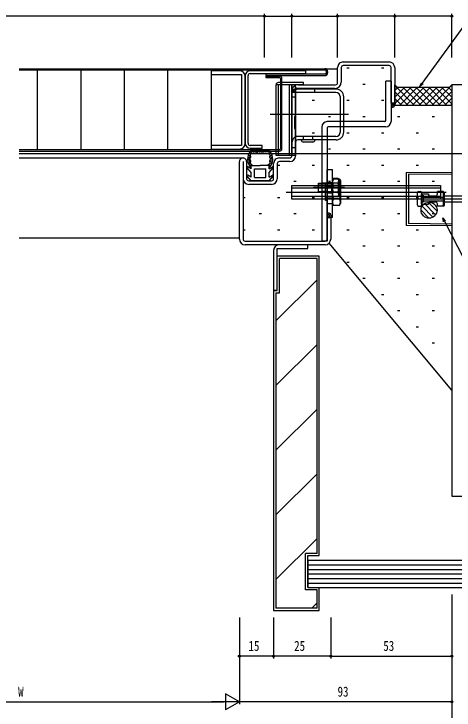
# Model space of a CAD drawing. Units: millimetres, scale not verified. Extents: x -567 to 567, y -403 to 403.
# Drawn here: x 183.1 to 375.7, y -250.6 to 54 of the extents above; entities that cross this region are included whole.
import ezdxf
from ezdxf.enums import TextEntityAlignment as Align

# ---------------------------------------------------------------- set-up
doc = ezdxf.new("R2010")
doc.units = ezdxf.units.MM
doc.header["$LTSCALE"] = 2
for name, color, linetype in [('0-2_YKK_11', 7, 'Continuous'), ('0-3_YKK_12', 2, 'Continuous'), ('0-4_YKK_13', 4, 'Continuous'), ('0-5_YKK_D', 6, 'Continuous'), ('0-7_YSS_K', 3, 'Continuous'), ('0-8_YSS_KE', 3, 'Continuous')]:
    doc.layers.add(name, color=color, linetype=linetype)
doc.styles.add('ＭＳ ゴシック', font='')
doc.styles.get('ＭＳ ゴシック').set_extended_font_data('MS Gothic')

msp = doc.modelspace()

# ---------------------------------------------------------------- linework, layer by layer
at = {"layer": '0-2_YKK_11'}
for p, q in [((324.699, 23.905), (324.699, 30.505)), ((326.299, 30.505), (326.299, 24.205)), ((327.199, 33.005), (347.199, 33.005)), ((347.199, 31.405), (327.199, 31.405)), ((284.299, 27.005), (284.299, -2.595)), ((284.299, -2.595), (284.299, 26.605)), ((285.499, -2.595), (285.499, 27.005)), ((323.499, 21.405), (307.199, 21.405)), ((307.499, 23.005), (323.799, 23.005)), ((304.699, -8.095), (304.699, 20.205)), ((306.299, 20.505), (306.299, -8.095)), ((299.199, -8.995), (303.799, -8.995)), ((281.699, -44.495), (281.699, -10.595)), ((283.299, -10.595), (283.299, -44.495)), ((284.899, -10.595), (284.899, -18.095)), ((296.699, -18.095), (296.699, -11.495)), ((298.299, -11.495), (298.299, -18.095)), ((303.799, -10.595), (299.199, -10.595)), ((285.799, -18.995), (295.799, -18.995)), ((295.799, -20.595), (285.799, -20.595)), ((284.199, -45.395), (319.199, -45.395)), ((319.199, -46.995), (284.199, -46.995))]:
    msp.add_line(p, q, dxfattribs=at)
for points in [[(349.699, 30.505), (349.699, 15.005), (348.099, 15.005), (348.099, 30.505)], [(281.799, 29.105), (269.299, 29.105), (269.299, 27.505), (282.699, 27.505)], [(282.699, 27.505), (282.699, -3.495), (269.299, -3.495), (269.299, -5.095), (281.799, -5.095)], [(286.399, 27.905), (310.799, 27.905), (310.799, 29.105), (286.399, 29.105)], [(286.399, -4.695), (291.649, -4.695), (291.649, -3.495), (286.399, -3.495)], [(320.099, -44.495), (320.099, -34.995), (321.699, -34.995), (321.699, -44.495)], [(298.299, -66.995), (298.299, -48.595), (311.699, -48.595), (311.699, -46.995), (299.199, -46.995)], [(296.699, -49.495), (296.699, -66.995), (298.299, -66.995)]]:
    msp.add_lwpolyline(points, dxfattribs=at)
for centre, radius, start, end in [((327.199, 30.505), 2.5, 89.99998, 180.00002), ((327.199, 30.505), 0.9, 89.99998, 180.00002), ((347.199, 30.505), 2.5, 0, 89.99998), ((347.199, 30.505), 0.9, 0, 89.99998), ((281.799, 26.605), 2.5, 0.00001, 89.99999), ((286.399, 27.005), 2.1, 90.00001, 179.99999), ((286.399, 27.005), 0.9, 90.00001, 179.99999), ((307.499, 20.205), 2.8, 89.99998, 180.00002), ((307.199, 20.505), 0.9, 89.99998, 180.00002), ((323.499, 24.205), 2.8, 270, 0), ((323.799, 23.905), 0.9, 270, 0), ((281.799, -2.595), 2.5, 270.00001, 359.99999), ((286.399, -2.595), 2.1, 180.00001, 269.99999), ((286.399, -2.595), 0.9, 180.00001, 269.99999), ((283.299, -10.595), 1.6, 0, 180.00054), ((299.199, -11.495), 2.5, 89.99998, 180.00002), ((303.799, -8.095), 0.9, 270, 0), ((303.799, -8.095), 2.5, 270, 0), ((299.199, -11.495), 0.9, 89.99998, 180.00002), ((285.799, -18.095), 2.5, 180.00002, 270), ((285.799, -18.095), 0.9, 180.00099, 270), ((295.799, -18.095), 0.9, 270, 0), ((295.799, -18.095), 2.5, 270, 0), ((284.199, -44.495), 2.5, 180.00002, 270), ((284.199, -44.495), 0.9, 180.00002, 270), ((319.199, -44.495), 0.9, 270, 0), ((319.199, -44.495), 2.5, 270, 0), ((299.199, -49.495), 2.5, 90.00001, 179.99999)]:
    msp.add_arc(centre, radius, start, end, dxfattribs=at)
at = {"layer": '0-3_YKK_12'}
for p, q in [((311.499, 30.005), (324.699, 30.005)), ((185.299, -6.994), (454.656, -6.993)), ((185.299, -8.995), (283.299, -8.995)), ((185.299, -43.995), (281.699, -43.995))]:
    msp.add_line(p, q, dxfattribs=at)
at = {"layer": '0-4_YKK_13'}
for p, q in [((185.299, 30.005), (319.099, 30.005)), ((319.199, 29.405), (185.299, 29.405)), ((193.299, 29.405), (193.299, -5.395)), ((212.299, 29.405), (212.299, -5.395)), ((231.299, 29.405), (231.299, -5.395)), ((250.299, 29.405), (250.299, -5.395)), ((269.299, 29.405), (269.299, -5.395)), ((319.699, 28.905), (319.699, 28.105)), ((320.299, 28.805), (320.299, 28.205)), ((293.299, 27.005), (319.099, 27.005)), ((293.299, 26.805), (293.299, 26.205)), ((293.299, 26.805), (299.299, 26.805)), ((293.299, 26.205), (299.199, 26.205)), ((299.699, 25.705), (299.699, -4.895)), ((300.299, -4.995), (300.299, 25.805)), ((348.099, 24.605), (345.799, 24.605)), ((345.799, 7.407), (345.799, 24.605)), ((348.099, 24.605), (348.099, 7.007)), ((309.799, 23.005), (297.799, 23.005)), ((297.799, -7.995), (297.799, 23.005)), ((298.799, -7.995), (298.799, 23.005)), ((303.649, -7.995), (303.649, 23.005)), ((304.649, -7.995), (304.649, 23.005)), ((304.799, -7.995), (304.799, 23.005)), ((306.299, 23.005), (304.799, 23.005)), ((306.299, 21.105), (306.299, 23.005)), ((306.299, 19.605), (304.799, 19.605)), ((307.299, 21.105), (306.299, 21.105)), ((306.299, 19.605), (306.299, 21.105)), ((314.799, 19.605), (306.299, 19.605)), ((306.299, -2.095), (306.299, 19.605)), ((323.999, 21.105), (307.299, 21.105)), ((314.799, 19.605), (314.799, 21.105)), ((314.799, 19.605), (314.799, 21.005)), ((323.899, 19.605), (314.799, 19.605)), ((306.299, 17.655), (304.799, 17.655)), ((325.899, 2.405), (325.899, 17.605)), ((327.399, 2.305), (327.399, 17.705)), ((329.494, 10.005), (295.223, 10.005)), ((306.299, 9.155), (305.849, 9.155)), ((305.849, 9.155), (305.849, 3.855)), ((345.299, 6.907), (320.199, 6.907)), ((305.849, 3.855), (306.299, 3.855)), ((317.799, 4.507), (317.799, -45.395)), ((320.099, 4.107), (320.099, -45.395)), ((345.699, 4.607), (320.599, 4.607)), ((304.799, 2.805), (304.649, 2.655)), ((323.899, 0.405), (307.199, 0.405)), ((309.799, -1.095), (309.799, 0.405)), ((313.799, -1.095), (313.799, 0.405)), ((306.299, -7.995), (306.299, -2.095)), ((323.999, -1.095), (307.299, -1.095)), ((313.799, -2.095), (309.799, -2.095)), ((299.199, -5.395), (185.299, -5.395)), ((185.299, -5.995), (299.299, -5.995)), ((295.042, -5.995), (286.556, -5.995)), ((294.403, -6.029), (294.603, -6.029)), ((306.299, -4.645), (304.799, -4.645)), ((285.719, -8.987), (285.919, -8.987)), ((285.85, -8.593), (286.05, -8.593)), ((286.017, -7.997), (286.217, -7.997)), ((286.125, -8.725), (286.325, -8.725)), ((286.232, -7.52), (286.432, -7.52)), ((286.256, -8.224), (286.456, -8.224)), ((286.292, -7.985), (286.492, -7.985)), ((286.566, -6.78), (286.766, -6.78)), ((286.757, -7.078), (286.957, -7.078)), ((286.817, -6.148), (287.017, -6.148)), ((286.912, -6.697), (287.112, -6.697)), ((287.28, -6.995), (294.318, -6.995)), ((287.592, -6.493), (287.792, -6.493)), ((287.878, -6.779), (288.078, -6.779)), ((288.325, -6.296), (288.525, -6.296)), ((288.593, -6.564), (288.793, -6.564)), ((289.04, -6.582), (289.24, -6.582)), ((289.397, -6.35), (289.597, -6.35)), ((289.665, -6.493), (289.865, -6.493)), ((290.327, -6.725), (290.527, -6.725)), ((290.666, -6.314), (290.866, -6.314)), ((291.113, -6.725), (291.313, -6.725)), ((291.399, -6.386), (291.599, -6.386)), ((291.792, -6.672), (291.992, -6.672)), ((292.221, -6.529), (292.421, -6.529)), ((292.811, -6.475), (293.011, -6.475)), ((292.882, -6.868), (293.082, -6.868)), ((293.722, -6.403), (293.922, -6.403)), ((294.527, -6.689), (294.727, -6.689)), ((294.594, -7.138), (294.794, -7.138)), ((294.713, -6.792), (294.913, -6.792)), ((294.833, -6.291), (295.033, -6.291)), ((295, -7.377), (295.2, -7.377)), ((295.131, -6.9), (295.331, -6.9)), ((295.191, -8.295), (295.391, -8.295)), ((295.405, -7.913), (295.605, -7.913)), ((295.608, -8.629), (295.808, -8.629)), ((295.632, -9.047), (295.832, -9.047)), ((304.649, -7.995), (297.799, -7.995)), ((306.299, -7.995), (304.799, -7.995)), ((285.516, -10.383), (285.716, -10.383)), ((285.707, -9.751), (285.907, -9.751)), ((285.886, -9.774), (286.086, -9.774)), ((285.922, -9.178), (286.122, -9.178)), ((286.048, -10.798), (286.248, -10.798)), ((286.053, -10.466), (286.253, -10.466)), ((286.095, -11.22), (286.295, -11.22)), ((286.153, -11.607), (286.353, -11.607)), ((286.28, -10.299), (286.48, -10.299)), ((294.728, -11.959), (294.928, -11.959)), ((295.021, -11.631), (295.221, -11.631)), ((295.358, -10.371), (295.558, -10.371)), ((295.502, -11.455), (295.702, -11.455)), ((295.561, -10.892), (295.761, -10.892)), ((295.763, -9.87), (295.963, -9.87)), ((295.918, -10.478), (296.118, -10.478)), ((295.93, -9.19), (296.13, -9.19)), ((295.966, -9.727), (296.166, -9.727)), ((286.799, -15.395), (285.055, -13.316)), ((286.799, -13.776), (285.451, -12.874)), ((286.482, -12.229), (286.682, -12.229)), ((286.799, -12.295), (290.799, -12.295)), ((286.799, -13.776), (286.799, -12.295)), ((288.299, -13.795), (293.299, -13.795)), ((288.299, -17.495), (288.299, -13.795)), ((294.799, -12.295), (290.799, -12.295)), ((294.799, -13.776), (294.799, -12.295)), ((294.799, -13.776), (296.146, -12.874)), ((294.799, -15.395), (296.543, -13.316)), ((295.08, -12.335), (295.28, -12.335)), ((320.099, -14.031), (322.399, -14.031)), ((322.399, -34.993), (322.399, -14.031)), ((354.699, -15.353), (374.699, -15.179)), ((374.699, -15.179), (374.699, -38.713)), ((286.799, -18.995), (285.055, -16.916)), ((286.799, -17.376), (285.451, -16.474)), ((286.799, -17.376), (286.799, -15.395)), ((294.799, -17.376), (294.799, -15.395)), ((294.799, -17.376), (296.146, -16.474)), ((294.799, -18.995), (296.543, -16.916)), ((322.399, -18.493), (322.711, -17.952)), ((324.886, -17.952), (322.711, -17.952)), ((325.199, -18.493), (324.886, -17.952)), ((325.552, -18.221), (325.999, -18.995)), ((354.699, -15.353), (354.699, -38.538)), ((355.699, -16.144), (374.699, -15.979)), ((355.699, -16.144), (355.699, -37.747)), ((294.799, -18.995), (286.799, -18.995)), ((316.399, -19.993), (321.741, -19.993)), ((316.399, -20.373), (322.019, -20.373)), ((317.799, -19.88), (320.099, -19.88)), ((317.799, -20.28), (320.099, -20.28)), ((319.399, -20.995), (322.399, -20.995)), ((320.099, -19.743), (322.399, -19.743)), ((320.461, -19.993), (322.199, -19.993)), ((322.019, -19.993), (322.019, -23.993)), ((322.019, -20.373), (322.399, -19.993)), ((322.399, -18.493), (322.399, -25.493)), ((324.886, -19.973), (322.711, -19.973)), ((325.552, -21.108), (322.845, -21.108)), ((325.199, -18.493), (325.199, -25.493)), ((325.999, -18.995), (325.999, -28.995)), ((302.203, -23.995), (372.203, -23.995)), ((304.703, -22.081), (369.703, -22.081)), ((327.644, -21.993), (314.134, -21.993)), ((315.299, -21.88), (322.599, -21.88)), ((316.399, -23.613), (322.019, -23.613)), ((316.899, -23.995), (324.899, -23.995)), ((324.899, -21.993), (317.599, -21.993)), ((317.799, -23.48), (320.099, -23.48)), ((317.799, -23.88), (320.099, -23.88)), ((319.399, -21.495), (322.399, -21.495)), ((320.099, -24.243), (322.399, -24.243)), ((322.019, -23.613), (322.399, -23.993)), ((324.886, -24.014), (322.711, -24.014)), ((359.703, -29.696), (359.703, -24.196)), ((360.203, -23.696), (360.903, -23.696)), ((361.403, -24.196), (361.403, -29.696)), ((370.903, -23.746), (368.403, -23.746)), ((368.403, -24.746), (368.403, -23.746)), ((370.903, -23.746), (370.903, -30.146)), ((370.903, -23.746), (371.403, -24.246)), ((371.403, -29.646), (371.403, -24.246)), ((369.703, -25.909), (304.703, -25.909)), ((319.399, -26.495), (322.399, -26.495)), ((322.399, -26.995), (319.399, -26.995)), ((322.399, -25.493), (322.711, -26.035)), ((324.886, -26.035), (322.711, -26.035)), ((325.552, -26.882), (322.845, -26.882)), ((325.199, -25.493), (324.886, -26.035)), ((356.909, -26.946), (395.197, -26.946)), ((361.403, -29.196), (361.403, -24.696)), ((361.403, -24.696), (364.403, -24.696)), ((362.403, -25.646), (361.403, -25.646)), ((361.403, -26.196), (370.903, -26.196)), ((362.153, -26.196), (362.153, -27.696)), ((364.967, -25.646), (367.839, -25.646)), ((365.403, -25.746), (367.403, -25.746)), ((371.403, -25.646), (387.535, -25.646)), ((320.099, -28.993), (322.399, -28.993)), ((325.552, -29.768), (325.999, -28.995)), ((360.903, -30.196), (360.203, -30.196)), ((361.403, -27.696), (370.903, -27.696)), ((362.403, -28.246), (361.403, -28.246)), ((361.403, -29.196), (364.403, -29.196)), ((366.425, -34.899), (361.654, -30.128)), ((367.593, -33.822), (362.731, -28.96)), ((368.185, -32.168), (364.385, -28.369)), ((364.403, -29.146), (364.403, -29.196)), ((364.967, -28.246), (367.839, -28.246)), ((365.403, -28.146), (367.403, -28.146)), ((370.903, -30.146), (371.403, -29.646)), ((371.403, -28.246), (387.535, -28.246)), ((364.635, -35.354), (361.199, -31.918)), ((374.699, -38.713), (354.699, -38.538)), ((374.699, -37.913), (355.699, -37.747)), ((320.099, -45.395), (317.799, -45.395))]:
    msp.add_line(p, q, dxfattribs=at)
for points in [[(319.199, 27.605), (293.299, 27.605), (293.299, 27.005)], [(309.799, 23.005), (309.799, 24.005), (298.799, 24.005)], [(287.224, -7.106), (286.457, -7.696), (286.582, -8.656), (286.319, -9.099), (286.099, -9.495), (286.582, -10.334), (286.457, -11.294), (287.224, -11.884)], [(294.374, -11.884), (295.141, -11.294), (295.016, -10.334), (295.499, -9.495), (295.279, -9.099), (295.016, -8.656), (295.141, -7.696), (294.374, -7.106)], [(288.299, -17.495), (293.299, -17.495), (293.299, -13.795)], [(322.399, -34.993), (320.099, -34.993), (320.099, -14.031)], [(325.552, -18.221), (322.845, -18.221), (322.399, -18.995), (322.399, -28.995)], [(322.199, -23.993), (316.399, -23.993), (316.399, -19.993)], [(320.099, -27.595), (319.399, -27.595), (319.399, -20.395), (320.099, -20.395)], [(325.552, -29.768), (322.845, -29.768), (322.399, -28.995)], [(370.903, -30.146), (368.403, -30.146), (368.403, -29.146)]]:
    msp.add_lwpolyline(points, dxfattribs=at)
msp.add_lwpolyline([(304.703, -20.995), (369.703, -20.995), (369.703, -26.995), (304.703, -26.995)], close=True, dxfattribs=at)
msp.add_circle((364.699, -31.855), 3.5, dxfattribs=at)
for centre, radius, start, end in [((319.099, 28.805), 1.2, 0, 90), ((319.099, 28.205), 1.2, 270, 0), ((319.199, 28.905), 0.5, 0, 90), ((319.199, 28.105), 0.5, 270, 0), ((299.199, 25.705), 0.5, 0, 90), ((299.299, 25.805), 1, 0, 90), ((298.799, 23.005), 1, 90, 180), ((307.199, 22.005), 2.4, 180, 270), ((307.299, 22.105), 1, 180, 270), ((306.299, 19.605), 1.5, 135.9945, 180), ((306.299, 19.605), 1.5, 90, 135.9945), ((323.899, 17.605), 2, 0, 90), ((323.999, 17.705), 3.4, 0, 90), ((320.199, 4.507), 2.4, 90, 180), ((345.299, 7.407), 0.5, 270, 0), ((345.699, 7.007), 2.4, 270, 0), ((320.599, 4.107), 0.5, 90, 180), ((307.199, -1.995), 2.4, 112.02431, 180), ((307.199, -1.995), 2.4, 90, 112.02431), ((323.899, 2.405), 2, 270, 0), ((323.999, 2.305), 3.4, 270, 0), ((307.299, -2.095), 1, 90, 180), ((309.799, -1.095), 1, 180, 270), ((313.799, -1.095), 1, 270, 0), ((290.799, -9.495), 5.5, 140.48036, 223.34175), ((290.799, -9.495), 5.5, 316.65824, 39.51963), ((299.199, -4.895), 0.5, 270, 0), ((299.299, -4.995), 1, 270, 0), ((290.799, -9.495), 4.3, 213.7499, 220.62928), ((290.799, -9.495), 4.3, 319.37051, 326.2499), ((285.284, -13.124), 0.3, 56.21114, 220.00244), ((296.313, -13.124), 0.3, 319.99756, 123.78886), ((285.284, -16.724), 0.3, 56.21114, 220.00244), ((296.313, -16.724), 0.3, 319.99756, 123.78886), ((324.188, -18.962), 1.789, 145.61575, 214.38425), ((324.955, -19.665), 2.556, 145.61575, 214.38425), ((323.41, -18.962), 1.789, 325.61575, 34.38425), ((323.443, -19.665), 2.556, 325.61575, 34.38425), ((322.199, -19.793), 0.2, 270, 0), ((329.086, -21.993), 6.687, 162.41205, 197.58795), ((331.952, -23.995), 9.553, 162.41205, 197.58795), ((318.511, -21.993), 6.687, 342.41205, 17.58795), ((316.445, -23.995), 9.553, 342.41205, 17.58795), ((322.199, -24.193), 0.2, 0, 90), ((324.188, -25.024), 1.789, 145.61575, 214.38425), ((323.41, -25.024), 1.789, 325.61575, 34.38425), ((360.203, -24.196), 0.5, 89.99998, 179.99998), ((360.903, -24.196), 0.5, 359.99998, 89.99998), ((324.955, -28.325), 2.556, 145.61575, 214.38425), ((323.443, -28.325), 2.556, 325.61575, 34.38425), ((362.403, -24.646), 1, 179.99998, 269.99998), ((365.403, -24.746), 1, 179.99998, 269.99998), ((367.403, -24.746), 1, 269.99998, 359.99998), ((360.203, -29.696), 0.5, 179.99998, 269.99998), ((360.903, -29.696), 0.5, 269.99998, 359.99998), ((362.403, -29.246), 1, 89.99998, 179.99998), ((365.403, -29.146), 1, 89.99998, 179.99998), ((367.403, -29.146), 1, 359.99998, 89.99998)]:
    msp.add_arc(centre, radius, start, end, dxfattribs=at)
at = {"layer": '0-5_YKK_D'}
for p, q in [((292.699, 53.005), (64.299, 53.005)), ((292.699, 35.005), (292.699, 54.005)), ((292.699, 35.005), (292.699, 54.005)), ((292.699, 53.005), (304.699, 53.005)), ((304.699, 35.005), (304.699, 54.005)), ((304.699, 35.005), (304.699, 54.005)), ((304.699, 53.005), (324.699, 53.005)), ((324.699, 35.005), (324.699, 54.005)), ((324.699, 35.005), (324.699, 54.005)), ((349.699, 53.005), (324.699, 53.005)), ((349.699, 35.005), (349.699, 54.005)), ((349.699, 35.005), (349.699, 54.005)), ((374.699, 53.005), (349.699, 53.005)), ((374.699, 35.005), (374.699, 54.005)), ((374.699, -199.999), (374.699, -227.998)), ((374.699, -199.999), (374.699, -247.998)), ((374.699, -199.999), (374.699, -267.998)), ((281.699, -209.998), (281.699, -247.998)), ((281.699, -209.998), (281.699, -227.998)), ((281.699, -209.998), (281.699, -247.998)), ((296.699, -209.998), (296.699, -227.998)), ((296.699, -209.998), (296.699, -227.998)), ((321.699, -209.998), (321.699, -227.998)), ((321.699, -209.998), (321.699, -227.998)), ((296.699, -226.998), (281.699, -226.998)), ((321.699, -226.998), (296.699, -226.998)), ((321.699, -226.998), (374.699, -226.998)), ((281.699, -246.998), (275.637, -243.498)), ((275.637, -243.498), (275.637, -250.498)), ((98.299, -246.998), (274.699, -246.998)), ((281.699, -246.998), (269.575, -246.998)), ((281.699, -246.998), (275.637, -250.498)), ((374.699, -246.998), (281.699, -246.998))]:
    msp.add_line(p, q, dxfattribs=at)
for points in [[(360.734, 22.255), (361.736, 23.628), (382.819, 52.536), (436.719, 52.536)], [(362.104, 23.36), (360.734, 22.255), (361.368, 23.897)], [(371.053, -36.909), (370.681, -35.189), (371.863, -36.492)], [(370.681, -35.189), (371.458, -36.701), (394.237, -81), (412.617, -81)]]:
    msp.add_lwpolyline(points, dxfattribs=at)
for centre in [(292.699, 53.005), (292.699, 53.005), (304.699, 53.005), (304.699, 53.005), (324.699, 53.005), (324.699, 53.005), (349.699, 53.005), (349.699, 53.005), (374.699, 53.005), (281.699, -226.998), (296.699, -226.998), (296.699, -226.998), (321.699, -226.998), (321.699, -226.998), (374.699, -226.998), (374.699, -246.998)]:
    msp.add_circle(centre, 0.425, dxfattribs=at)
at = {"layer": '0-7_YSS_K'}
for p, q in [((328.72, 30.352), (329.72, 30.352)), ((343.87, 30.352), (344.87, 30.352)), ((335.795, 23.277), (336.795, 23.277)), ((358.409, 14.005), (349.689, 22.725)), ((349.689, 20.458), (351.235, 22.005)), ((349.689, 17.63), (354.064, 22.005)), ((349.689, 14.801), (356.892, 22.005)), ((351.721, 14.005), (359.721, 22.005)), ((361.237, 14.005), (353.237, 22.005)), ((354.549, 14.005), (362.549, 22.005)), ((364.066, 14.005), (356.066, 22.005)), ((357.378, 14.005), (365.378, 22.005)), ((366.894, 14.005), (358.894, 22.005)), ((360.206, 14.005), (368.206, 22.005)), ((369.722, 14.005), (361.722, 22.005)), ((363.034, 14.005), (371.034, 22.005)), ((372.551, 14.005), (364.551, 22.005)), ((365.863, 14.005), (374.697, 22.839)), ((374.697, 14.687), (367.379, 22.005)), ((374.697, 17.515), (370.208, 22.005)), ((374.697, 20.344), (373.036, 22.005)), ((355.58, 14.005), (349.689, 19.896)), ((368.691, 14.005), (374.697, 20.011)), ((313.57, 16.202), (314.57, 16.202)), ((328.72, 16.202), (329.72, 16.202)), ((343.87, 16.202), (344.87, 16.202)), ((352.752, 14.005), (349.689, 17.068)), ((371.52, 14.005), (374.697, 17.182)), ((349.923, 14.005), (349.689, 14.239)), ((374.348, 14.005), (374.697, 14.354)), ((306.299, 9.127), (306.495, 9.127)), ((320.645, 9.127), (321.645, 9.127)), ((335.795, 9.127), (336.795, 9.127)), ((350.945, 9.127), (351.945, 9.127)), ((366.095, 9.127), (367.095, 9.127)), ((313.57, 2.052), (314.57, 2.052)), ((328.72, 2.052), (329.72, 2.052)), ((343.87, 2.052), (344.87, 2.052)), ((359.02, 2.052), (360.02, 2.052)), ((306.299, -5.023), (306.495, -5.023)), ((320.645, -5.023), (321.645, -5.023)), ((335.795, -5.023), (336.795, -5.023)), ((350.945, -5.023), (351.945, -5.023)), ((366.095, -5.023), (367.095, -5.023)), ((298.42, -12.098), (299.42, -12.098)), ((313.57, -12.098), (314.57, -12.098)), ((328.72, -12.098), (329.72, -12.098)), ((343.87, -12.098), (344.87, -12.098)), ((359.02, -12.098), (360.02, -12.098)), ((305.495, -19.173), (306.495, -19.173)), ((320.645, -19.173), (321.645, -19.173)), ((335.795, -19.173), (336.795, -19.173)), ((350.945, -19.173), (351.945, -19.173)), ((366.095, -19.173), (367.095, -19.173)), ((283.299, -26.248), (284.27, -26.248)), ((298.42, -26.248), (299.42, -26.248)), ((313.57, -26.248), (314.57, -26.248)), ((328.72, -26.248), (329.72, -26.248)), ((343.87, -26.248), (344.87, -26.248)), ((359.02, -26.248), (360.02, -26.248)), ((290.345, -33.323), (291.345, -33.323)), ((305.495, -33.323), (306.495, -33.323)), ((320.645, -33.323), (321.645, -33.323)), ((335.795, -33.323), (336.795, -33.323)), ((350.945, -33.323), (351.945, -33.323)), ((366.095, -33.323), (367.095, -33.323)), ((283.299, -40.398), (284.27, -40.398)), ((298.42, -40.398), (299.42, -40.398)), ((313.57, -40.398), (314.57, -40.398)), ((328.72, -40.398), (329.72, -40.398)), ((343.87, -40.398), (344.87, -40.398)), ((359.02, -40.398), (360.02, -40.398)), ((374.699, -110.586), (320.967, -46.263)), ((335.795, -47.473), (336.795, -47.473)), ((350.945, -47.473), (351.945, -47.473)), ((366.095, -47.473), (367.095, -47.473)), ((316.699, -51.998), (298.299, -51.998)), ((298.299, -66.995), (298.299, -51.998)), ((315.699, -52.998), (299.299, -52.998)), ((315.699, -181.998), (315.699, -52.998)), ((316.699, -182.998), (316.699, -51.998)), ((328.72, -54.548), (329.72, -54.548)), ((343.87, -54.548), (344.87, -54.548)), ((359.02, -54.548), (360.02, -54.548)), ((297.699, -80.293), (315.699, -62.293)), ((335.795, -61.623), (336.795, -61.623)), ((350.945, -61.623), (351.945, -61.623)), ((366.095, -61.623), (367.095, -61.623)), ((298.299, -66.995), (296.699, -66.995)), ((297.699, -67.998), (297.699, -205.998)), ((343.87, -68.698), (344.87, -68.698)), ((359.02, -68.698), (360.02, -68.698)), ((350.945, -75.773), (351.945, -75.773)), ((366.095, -75.773), (367.095, -75.773)), ((359.02, -82.848), (360.02, -82.848)), ((297.699, -108.577), (315.699, -90.577)), ((366.095, -89.923), (367.095, -89.923)), ((297.699, -136.861), (315.699, -118.861)), ((297.699, -165.145), (315.699, -147.145)), ((297.698, -193.429), (315.698, -175.429)), ((310.699, -197.998), (310.699, -181.998)), ((315.699, -181.998), (310.699, -181.998)), ((311.699, -184.999), (459.699, -184.999)), ((311.699, -184.999), (311.699, -196.999)), ((311.699, -186.999), (459.699, -186.999)), ((311.699, -188.999), (459.699, -188.999)), ((311.699, -190.999), (459.699, -190.999)), ((311.699, -192.999), (459.699, -192.999)), ((311.699, -194.999), (459.699, -194.999)), ((311.699, -196.998), (316.699, -196.998)), ((311.699, -196.999), (459.699, -196.999)), ((315.699, -197.998), (310.699, -197.998)), ((315.699, -205.998), (315.699, -197.998)), ((313.413, -205.998), (315.698, -203.713)), ((315.699, -205.998), (297.699, -205.998))]:
    msp.add_line(p, q, dxfattribs=at)
msp.add_lwpolyline([(349.689, 23.005), (350.689, 22.005), (373.697, 22.005), (374.697, 23.005), (374.697, 14.005), (349.689, 14.005)], close=True, dxfattribs=at)
for points in [[(349.689, 23.005), (350.689, 22.005), (373.697, 22.005), (374.697, 23.005)], [(297.699, -67.998), (299.299, -67.998), (299.299, -52.998)], [(296.699, -66.995), (296.699, -206.998), (316.699, -206.998), (316.699, -196.998)], [(311.699, -196.998), (311.699, -182.998), (316.699, -182.998)]]:
    msp.add_lwpolyline(points, dxfattribs=at)
for centre, radius, start, end in [((348.099, 15.005), 2, 270, 359.99998), ((348.099, 15.005), 1.333, 270, 359.99998), ((348.099, 15.005), 0.667, 270, 359.99998), ((320.099, -34.995), 2, 0.00002, 90), ((320.099, -34.995), 1.333, 0.00002, 90), ((320.099, -34.995), 0.667, 0.00002, 90)]:
    msp.add_arc(centre, radius, start, end, dxfattribs=at)
at = {"layer": '0-8_YSS_KE'}
for p, q in [((374.699, 23.005), (374.699, -156.995)), ((454.699, 23.005), (374.699, 23.005)), ((374.699, -156.995), (454.699, -156.995))]:
    msp.add_line(p, q, dxfattribs=at)

# ---------------------------------------------------------------- texts
at = {"layer": '0-5_YKK_D', "style": 'ＭＳ ゴシック', "width": 0.8}
for s, p in [('15', (285.679, -225.998)), ('25', (305.679, -225.998)), ('53', (344.679, -225.998)), ('W', (184.899, -245.998)), ('93', (324.679, -245.998))]:
    msp.add_text(s, height=4.399, dxfattribs=at).set_placement(p, align=Align.BOTTOM_LEFT)

doc.saveas('drawing.dxf')
